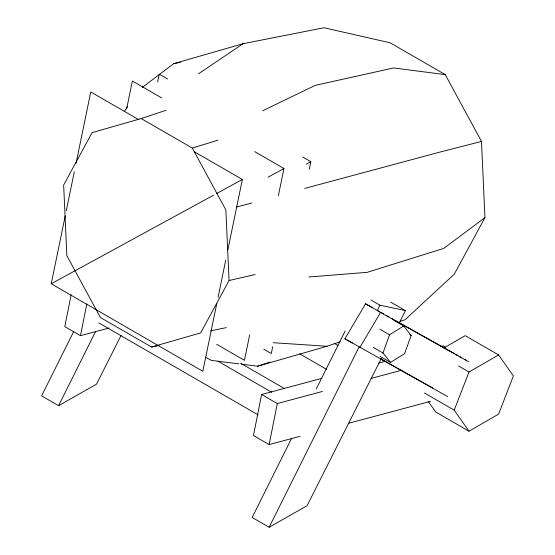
<?xml version="1.0" encoding="UTF-8"?>
<svg xmlns="http://www.w3.org/2000/svg" width="555" height="555" viewBox="0 0 555 555"><rect width="100%" height="100%" fill="white"/><g stroke="black" fill="none" stroke-linecap="round" stroke-linejoin="round"><path stroke-width="0.83" d="M71.137 294.788L64.803 326.618L80.482 335.671L108.919 328.054M80.482 335.671L86.816 303.842M321.838 378.35L261.62 394.487L253.455 435.536L269.133 444.59L300.082 436.299M269.133 444.59L277.306 403.54L322.469 391.442M216.818 303.391L202.825 371.295L51.233 283.772L65.226 215.874M66.274 210.782L74.321 171.738M76.07 163.253L90.763 91.957L138.799 119.686M126.602 109.002L132.374 80.995L161.644 97.895M157.655 81.835L159.23 74.197L167.485 78.963M218.046 297.452L225.739 260.108M227.841 249.923L242.362 179.48L194.326 151.751M249.681 334.866L244.436 360.327L216.665 344.294M278.367 195.672L283.966 168.519L254.696 151.619M272.692 346.736L271.291 353.528L263.785 349.192M309.246 169.351L310.821 161.713L302.565 156.947M390.526 362.415L382.985 353.001L389.534 334.797L403.631 325.993L411.172 335.407L404.623 353.611L390.526 362.415L380.106 356.393M469.003 431.2L454.205 410.152L469.003 372.017L498.591 354.936L513.389 375.985L498.591 414.12L469.003 431.2L435.613 411.928L428.21 401.404M73.642 331.661L41.611 395.875L58.594 405.684L96.514 384.143L121.101 335.366M58.594 405.684L95.64 331.404M291.535 438.526L252.178 517.447L269.154 527.25L307.082 505.709L381.229 358.62M316.232 389.006L345.175 330.981M269.154 527.25L359.071 346.972M377.206 310.606L379.911 305.195L405.427 310.62L399.184 323.01M141.185 118.541L192.301 148.053L225.864 209.929L229.062 280.532L200.667 332.903L151.529 347.028L100.413 317.522L66.85 255.647L63.652 185.037L92.047 132.666L141.185 118.541L166.035 110.299M142.337 87.371L173.715 63.652L243.069 43.713L323.995 27.75L390.075 42.77L445.256 74.627L481.49 141.421L484.938 217.643L454.288 274.17L405.025 319.756L400.148 321.414M447.795 396.686L344.87 338.765L365.572 303.786L372.336 307.574M359.876 347.423L380.57 312.451L468.496 361.707M124.306 111.659L127.449 106.615M484.938 217.643L443.702 248.418L367.098 272.352L308.767 276.994M198.524 73.766L243.069 43.713M443.75 348.041L465.201 335.657L498.591 354.936M51.233 283.772L213.536 195.207M216.575 193.549L242.362 179.48M268.037 177.205L283.966 168.519M306.27 164.197L310.821 161.713M262.654 110.792L315.205 85.366L393.627 67.953L445.256 74.627M241.425 364.17L257.666 366.21L269.973 362.047M257.666 366.21L327.02 346.271L340.021 341.852M192.301 148.053L217.851 140.214M304.757 188.416L439.345 152.237L481.49 141.421M236.43 207.091L251.88 202.943M378.711 363.116L385.399 361.319M440.601 346.528L443.112 345.855L445.346 347.152M370.976 378.441L401.917 370.15M348.589 423.298L430.548 401.334M229.062 280.532L255.12 274.524M210.602 330.856L226.336 327.616M151.529 347.028L159.028 345.501M173.715 63.652L180.444 62.306M273.15 342.699L327.02 346.271M238.858 363.851L211.504 360.417L205.419 357.205M377.594 310.522L379.849 311.785M381.354 312.625L383.609 313.887M386.613 315.573L388.868 316.836M391.872 318.521L394.126 319.784M395.632 320.624L454.247 353.466M455.745 354.305L458 355.575M459.505 356.414L461.76 357.677M464.764 359.363L466.269 360.202M344.87 338.765L352.383 342.976M380.938 358.974L432.796 388.021M390.658 302.1L405.427 310.62M371.052 300.075L379.911 305.195M365.572 303.786L380.57 312.451M393.953 320.408L403.631 325.993M409.68 334.547L411.172 335.407M458.61 366.022L469.003 372.017M379.856 329.205L389.534 334.797M373.307 347.416L382.985 353.001M380.501 358.683L384.99 361.277M424.526 393.016L454.205 410.152M334.29 343.337L338.03 345.494M299.735 353.861L326.666 369.415M240.579 363.22L284.722 388.701M217.893 361.166L271.763 392.274M261.62 394.487L277.306 403.54M98.79 322.885L258.158 414.89"/></g></svg>
